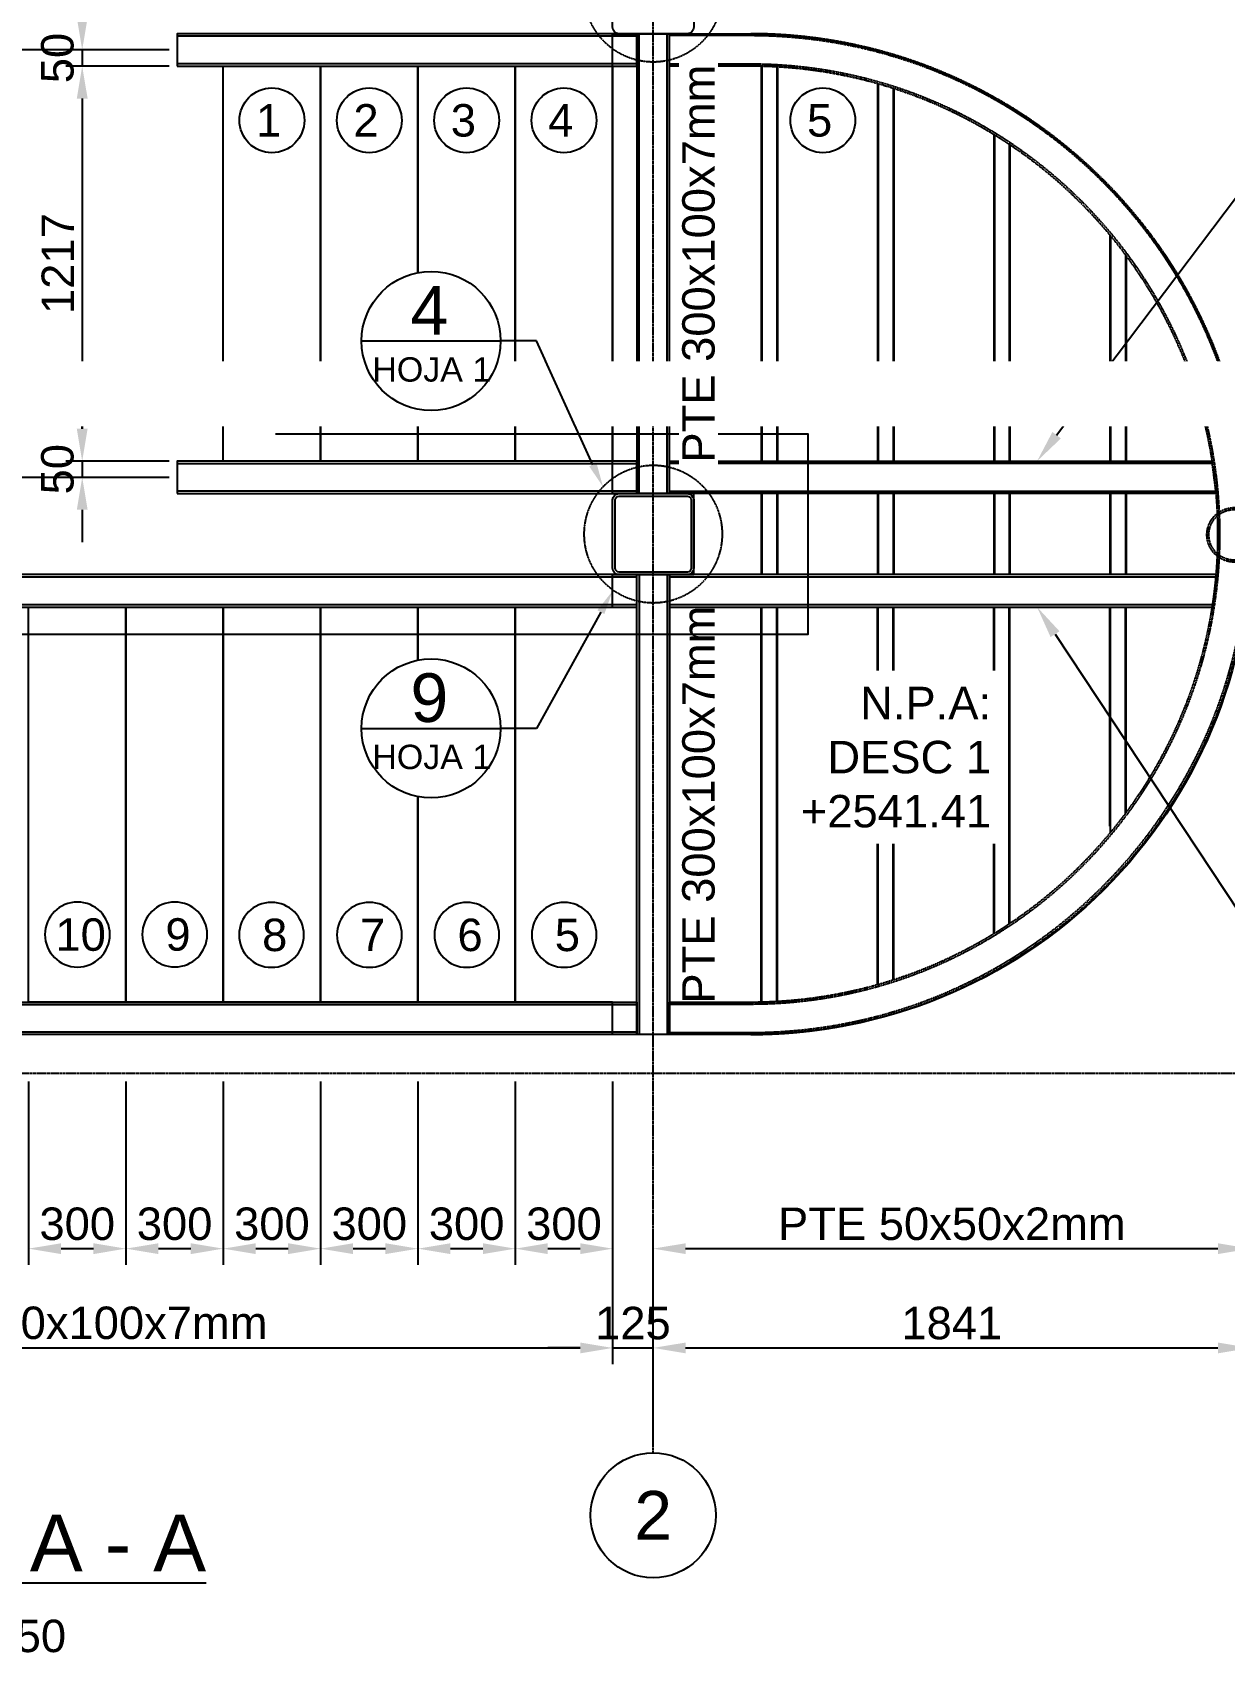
# Model space of a CAD drawing. Header units: millimetres. Extents: x -59786 to 1889966, y -10432 to 69447.
# Drawn here: x 4382 to 8056, y 16645 to 21639 of the extents above; entities that cross this region are included whole.
import ezdxf
from ezdxf import colors
from ezdxf.entities.mleader import LeaderData, LeaderLine
from ezdxf.enums import TextEntityAlignment as Align
from ezdxf.math import Vec2, Vec3

# ---------------------------------------------------------------- set-up
doc = ezdxf.new("R2010")
doc.units = ezdxf.units.MM
doc.header["$LTSCALE"] = 0.2
doc.set_wipeout_variables(frame=1)
doc.linetypes.add('CENTER', pattern=[50.8, 31.75, -6.35, 6.35, -6.35])
doc.linetypes.add('HIDDEN', pattern=[9.525, 6.35, -3.175])
for name, color, linetype in [('EE-5', 7, 'Continuous'), ('EE-TEXTO 1', 4, 'Continuous'), ('EE-TEXTO 2', 2, 'Continuous'), ('SIM-COTAS', 1, 'Continuous'), ('SIM-EJES', 8, 'CENTER'), ('SIM-OCULTOS', 8, 'HIDDEN'), ('SIM-PELDAÑOS', 5, 'Continuous'), ('SIM-PTE 250x250x8mm', 51, 'Continuous'), ('SIM-PTE 300x100x7', 213, 'Continuous')]:
    doc.layers.add(name, color=color, linetype=linetype)
doc.styles.add('ARIAL EE', font='arial.ttf')
doc.styles.get("Standard").update_dxf_attribs({"font": 'arial.ttf'})
doc.dimstyles.new('EE 1_STANDAR', dxfattribs={"dimtxt": 2, "dimasz": 2, "dimexe": 1, "dimexo": 0.5, "dimgap": 0.5, "dimtad": 1, "dimdec": 0, "dimdsep": 46, "dimtxsty": 'ARIAL EE', "dimcen": 1.5, "dimclrd": 256, "dimclre": 256, "dimclrt": 2, "dimadec": 0, "dimazin": 0, "dimtfac": 1, "dimtdec": 0, "dimtix": 1, "dimtmove": 0, "dimatfit": 2, "dimfxl": 1, "dimlwd": -1, "dimlwe": -1, "dimarcsym": 0})

# ---------------------------------------------------------------- blocks, each defined once
blk = doc.blocks.new('*D50')
at = {"layer": 'SIM-COTAS', "transparency": 16777216}
for p, q in [((4802.9, 21584.7), (4147.3, 21584.7)), ((4197.3, 21484.7), (4197.3, 20367.2)), ((4802.9, 20267.2), (4147.3, 20267.2))]:
    blk.add_line(p, q, dxfattribs=at)
for points in [[(4180.6, 21484.7), (4214, 21484.7), (4197.3, 21584.7)], [(4180.6, 20367.2), (4214, 20367.2), (4197.3, 20267.2)]]:
    blk.add_solid(points, dxfattribs=at)
at = {"layer": 'SIM-COTAS', "color": 2, "transparency": 16777216, "insert": (4121.2, 20926), "char_height": 100, "attachment_point": 5, "rotation": 90, "style": 'ARIAL EE'}
blk.add_mtext('1317', dxfattribs=at)
blk = doc.blocks.new('*D51')
at = {"layer": 'SIM-COTAS', "transparency": 16777216}
for p, q in [((4535.1, 21684.7), (4535.1, 21784.7)), ((4802.9, 21584.7), (4485.1, 21584.7)), ((4535.1, 21584.7), (4535.1, 21534.7)), ((4802.9, 21534.7), (4485.1, 21534.7)), ((4535.1, 21434.7), (4535.1, 21334.7))]:
    blk.add_line(p, q, dxfattribs=at)
for points in [[(4518.4, 21684.7), (4551.8, 21684.7), (4535.1, 21584.7)], [(4518.4, 21434.7), (4551.8, 21434.7), (4535.1, 21534.7)]]:
    blk.add_solid(points, dxfattribs=at)
at = {"layer": 'SIM-COTAS', "color": 2, "transparency": 16777216, "insert": (4459.1, 21559.7), "char_height": 100, "attachment_point": 5, "rotation": 90, "style": 'ARIAL EE'}
blk.add_mtext('50', dxfattribs=at)
blk = doc.blocks.new('*D52')
at = {"layer": 'SIM-COTAS', "transparency": 16777216}
for p, q in [((4802.9, 21534.7), (4485.1, 21534.7)), ((4535.1, 21434.7), (4535.1, 20417.2)), ((4802.9, 20317.2), (4485.1, 20317.2))]:
    blk.add_line(p, q, dxfattribs=at)
for points in [[(4518.4, 21434.7), (4551.8, 21434.7), (4535.1, 21534.7)], [(4518.4, 20417.2), (4551.8, 20417.2), (4535.1, 20317.2)]]:
    blk.add_solid(points, dxfattribs=at)
at = {"layer": 'SIM-COTAS', "color": 2, "transparency": 16777216, "insert": (4459.9, 20926), "char_height": 100, "attachment_point": 5, "rotation": 90, "style": 'ARIAL EE'}
blk.add_mtext('1217', dxfattribs=at)
blk = doc.blocks.new('*D53')
at = {"layer": 'SIM-COTAS', "transparency": 16777216}
for p, q in [((4535.1, 20417.2), (4535.1, 20517.2)), ((4802.9, 20317.2), (4485.1, 20317.2)), ((4535.1, 20317.2), (4535.1, 20267.2)), ((4802.9, 20267.2), (4485.1, 20267.2)), ((4535.1, 20167.2), (4535.1, 20067.2))]:
    blk.add_line(p, q, dxfattribs=at)
for points in [[(4518.4, 20417.2), (4551.8, 20417.2), (4535.1, 20317.2)], [(4518.4, 20167.2), (4551.8, 20167.2), (4535.1, 20267.2)]]:
    blk.add_solid(points, dxfattribs=at)
at = {"layer": 'SIM-COTAS', "color": 2, "transparency": 16777216, "insert": (4459.1, 20292.2), "char_height": 100, "attachment_point": 5, "rotation": 90, "style": 'ARIAL EE'}
blk.add_mtext('50', dxfattribs=at)
blk = doc.blocks.new('*D116')
at = {"layer": 'SIM-COTAS', "color": 2, "transparency": 16777216, "insert": (6434.9, 19258.5), "char_height": 100, "attachment_point": 5, "rotation": 90, "style": 'ARIAL EE', "bg_fill": 3, "box_fill_scale": 1.1, "bg_fill_color": 256, "bg_fill_true_color": 13158600, "bg_fill_transparency": 0}
blk.add_mtext('PTE 300x100x7mm', dxfattribs=at)
blk = doc.blocks.new('PELDAÑOS')
at = {"layer": 'EE-5'}
blk.add_circle((0, 0), 2, dxfattribs=at)
at = {"layer": 'EE-TEXTO 1', "style": 'ARIAL EE', "flags": 4}
blk.add_attdef('PELDAÑO', text='', height=2, dxfattribs=at).set_placement((-0.2, 0), align=Align.MIDDLE_CENTER)
blk = doc.blocks.new('TÍTULO')
at = {"layer": 'EE-TEXTO 1', "style": 'ARIAL EE'}
blk.add_attdef('%%UVISTAENPLANTA', text='', height=3.5, dxfattribs=at).set_placement((-0.542, 3.499), align=Align.CENTER)
at = {"layer": 'EE-TEXTO 2', "style": 'ARIAL EE'}
for tag, p in [('SUBTITULO', (-0.765, -1.271)), ('ESCALA1:100', (-0.318, -5.146))]:
    blk.add_attdef(tag, text='', height=2, dxfattribs=at).set_placement(p, align=Align.CENTER)
blk = doc.blocks.new('ITEM_1')
at = {"layer": 'EE-5'}
blk.add_circle((0, 0), 3.857, dxfattribs=at)
at = {"layer": 'EE-TEXTO 1', "style": 'ARIAL EE', "flags": 4}
blk.add_attdef('EJE', text='', height=3, dxfattribs=at).set_placement((0.001, -0.001), align=Align.MIDDLE_CENTER)
blk = doc.blocks.new('*D141')
at = {"layer": 'SIM-COTAS', "color": 2, "transparency": 16777216, "insert": (6434.9, 20926), "char_height": 100, "attachment_point": 5, "rotation": 90, "style": 'ARIAL EE', "bg_fill": 3, "box_fill_scale": 1.1, "bg_fill_color": 256, "bg_fill_true_color": 13158600, "bg_fill_transparency": 0}
blk.add_mtext('PTE 300x100x7mm', dxfattribs=at)
blk = doc.blocks.new('*D150')
at = {"layer": 'SIM-COTAS', "transparency": 16777216}
for p, q in [((4369.8, 18404.7), (4369.8, 17839.8)), ((4669.8, 18404.7), (4669.8, 17839.8)), ((4469.8, 17889.8), (4569.8, 17889.8))]:
    blk.add_line(p, q, dxfattribs=at)
for points in [[(4469.8, 17906.4), (4469.8, 17873.1), (4369.8, 17889.8)], [(4569.8, 17906.4), (4569.8, 17873.1), (4669.8, 17889.8)]]:
    blk.add_solid(points, dxfattribs=at)
at = {"layer": 'SIM-COTAS', "color": 2, "transparency": 16777216, "insert": (4519.8, 17965.9), "char_height": 100, "attachment_point": 5, "style": 'ARIAL EE'}
blk.add_mtext('300', dxfattribs=at)
blk = doc.blocks.new('*D151')
at = {"layer": 'SIM-COTAS', "transparency": 16777216}
for p, q in [((4669.8, 18404.7), (4669.8, 17839.8)), ((4969.8, 18404.7), (4969.8, 17839.8)), ((4769.8, 17889.8), (4869.8, 17889.8))]:
    blk.add_line(p, q, dxfattribs=at)
for points in [[(4769.8, 17906.4), (4769.8, 17873.1), (4669.8, 17889.8)], [(4869.8, 17906.4), (4869.8, 17873.1), (4969.8, 17889.8)]]:
    blk.add_solid(points, dxfattribs=at)
at = {"layer": 'SIM-COTAS', "color": 2, "transparency": 16777216, "insert": (4819.8, 17965.9), "char_height": 100, "attachment_point": 5, "style": 'ARIAL EE'}
blk.add_mtext('300', dxfattribs=at)
blk = doc.blocks.new('*D152')
at = {"layer": 'SIM-COTAS', "transparency": 16777216}
for p, q in [((4969.8, 18404.7), (4969.8, 17839.8)), ((5269.8, 18404.7), (5269.8, 17839.8)), ((5069.8, 17889.8), (5169.8, 17889.8))]:
    blk.add_line(p, q, dxfattribs=at)
for points in [[(5069.8, 17906.4), (5069.8, 17873.1), (4969.8, 17889.8)], [(5169.8, 17906.4), (5169.8, 17873.1), (5269.8, 17889.8)]]:
    blk.add_solid(points, dxfattribs=at)
at = {"layer": 'SIM-COTAS', "color": 2, "transparency": 16777216, "insert": (5119.8, 17965.9), "char_height": 100, "attachment_point": 5, "style": 'ARIAL EE'}
blk.add_mtext('300', dxfattribs=at)
blk = doc.blocks.new('*D153')
at = {"layer": 'SIM-COTAS', "transparency": 16777216}
for p, q in [((5269.8, 18404.7), (5269.8, 17839.8)), ((5569.8, 18404.7), (5569.8, 17839.8)), ((5369.8, 17889.8), (5469.8, 17889.8))]:
    blk.add_line(p, q, dxfattribs=at)
for points in [[(5369.8, 17906.4), (5369.8, 17873.1), (5269.8, 17889.8)], [(5469.8, 17906.4), (5469.8, 17873.1), (5569.8, 17889.8)]]:
    blk.add_solid(points, dxfattribs=at)
at = {"layer": 'SIM-COTAS', "color": 2, "transparency": 16777216, "insert": (5419.8, 17965.9), "char_height": 100, "attachment_point": 5, "style": 'ARIAL EE'}
blk.add_mtext('300', dxfattribs=at)
blk = doc.blocks.new('*D154')
at = {"layer": 'SIM-COTAS', "transparency": 16777216}
for p, q in [((5569.8, 18404.7), (5569.8, 17839.8)), ((5869.8, 18404.7), (5869.8, 17839.8)), ((5669.8, 17889.8), (5769.8, 17889.8))]:
    blk.add_line(p, q, dxfattribs=at)
for points in [[(5669.8, 17906.4), (5669.8, 17873.1), (5569.8, 17889.8)], [(5769.8, 17906.4), (5769.8, 17873.1), (5869.8, 17889.8)]]:
    blk.add_solid(points, dxfattribs=at)
at = {"layer": 'SIM-COTAS', "color": 2, "transparency": 16777216, "insert": (5719.8, 17965.9), "char_height": 100, "attachment_point": 5, "style": 'ARIAL EE'}
blk.add_mtext('300', dxfattribs=at)
blk = doc.blocks.new('*D155')
at = {"layer": 'SIM-COTAS', "transparency": 16777216}
for p, q in [((5869.8, 18404.7), (5869.8, 17839.8)), ((6169.8, 18404.7), (6169.8, 17839.8)), ((5969.8, 17889.8), (6069.8, 17889.8))]:
    blk.add_line(p, q, dxfattribs=at)
for points in [[(5969.8, 17906.4), (5969.8, 17873.1), (5869.8, 17889.8)], [(6069.8, 17906.4), (6069.8, 17873.1), (6169.8, 17889.8)]]:
    blk.add_solid(points, dxfattribs=at)
at = {"layer": 'SIM-COTAS', "color": 2, "transparency": 16777216, "insert": (6019.8, 17965.9), "char_height": 100, "attachment_point": 5, "style": 'ARIAL EE'}
blk.add_mtext('300', dxfattribs=at)
blk = doc.blocks.new('*D157')
at = {"layer": 'SIM-COTAS', "transparency": 16777216}
for p, q in [((1969.8, 18404.7), (1969.8, 17533.8)), ((6169.8, 18404.7), (6169.8, 17533.8)), ((2069.8, 17583.8), (6069.8, 17583.8))]:
    blk.add_line(p, q, dxfattribs=at)
for points in [[(2069.8, 17600.4), (2069.8, 17567.1), (1969.8, 17583.8)], [(6069.8, 17600.4), (6069.8, 17567.1), (6169.8, 17583.8)]]:
    blk.add_solid(points, dxfattribs=at)
at = {"layer": 'SIM-COTAS', "color": 2, "transparency": 16777216, "insert": (4069.8, 17660.5), "char_height": 100, "attachment_point": 5, "style": 'ARIAL EE'}
blk.add_mtext('GUALDERA  PTE 300x100x7mm', dxfattribs=at)
blk = doc.blocks.new('*D158')
at = {"layer": 'SIM-COTAS', "transparency": 16777216}
for p, q in [((6169.8, 18404.7), (6169.8, 17533.8)), ((6294.8, 17285.7), (6294.8, 17633.8)), ((6069.8, 17583.8), (5969.8, 17583.8)), ((6169.8, 17583.8), (6294.8, 17583.8)), ((6394.8, 17583.8), (6494.8, 17583.8))]:
    blk.add_line(p, q, dxfattribs=at)
for points in [[(6069.8, 17600.4), (6069.8, 17567.1), (6169.8, 17583.8)], [(6394.8, 17600.4), (6394.8, 17567.1), (6294.8, 17583.8)]]:
    blk.add_solid(points, dxfattribs=at)
at = {"layer": 'SIM-COTAS', "color": 2, "transparency": 16777216, "insert": (6232.3, 17659.8), "char_height": 100, "attachment_point": 5, "style": 'ARIAL EE'}
blk.add_mtext('125', dxfattribs=at)
blk = doc.blocks.new('*D159')
at = {"layer": 'SIM-COTAS', "transparency": 16777216}
for p, q in [((8135.4, 18404.7), (8135.4, 17533.8)), ((6294.8, 17285.7), (6294.8, 17633.8)), ((6394.8, 17583.8), (8035.4, 17583.8))]:
    blk.add_line(p, q, dxfattribs=at)
for points in [[(6394.8, 17600.4), (6394.8, 17567.1), (6294.8, 17583.8)], [(8035.4, 17600.4), (8035.4, 17567.1), (8135.4, 17583.8)]]:
    blk.add_solid(points, dxfattribs=at)
at = {"layer": 'SIM-COTAS', "color": 2, "transparency": 16777216, "insert": (7215.1, 17659.8), "char_height": 100, "attachment_point": 5, "style": 'ARIAL EE'}
blk.add_mtext('1841', dxfattribs=at)
blk = doc.blocks.new('*D161')
at = {"layer": 'SIM-COTAS', "transparency": 16777216}
for p, q in [((8135.4, 18404.7), (8135.4, 17839.8)), ((6294.8, 17285.7), (6294.8, 17939.8)), ((6394.8, 17889.8), (8035.4, 17889.8))]:
    blk.add_line(p, q, dxfattribs=at)
for points in [[(6394.8, 17906.4), (6394.8, 17873.1), (6294.8, 17889.8)], [(8035.4, 17906.4), (8035.4, 17873.1), (8135.4, 17889.8)]]:
    blk.add_solid(points, dxfattribs=at)
at = {"layer": 'SIM-COTAS', "color": 2, "transparency": 16777216, "insert": (7215.1, 17965.8), "char_height": 100, "attachment_point": 5, "style": 'ARIAL EE'}
blk.add_mtext('PTE 50x50x2mm', dxfattribs=at)
blk = doc.blocks.new('ITEM DETALLE')
at = {"color": 7, "transparency": 16777216}
blk.add_wipeout([(0, 4.286), (-0.836, 4.203), (-1.64, 3.959), (-2.381, 3.563), (-3.03, 3.03), (-3.563, 2.381), (-3.959, 1.64), (-4.203, 0.836), (-4.286, 0), (-4.203, -0.836), (-3.959, -1.64), (-3.563, -2.381), (-3.03, -3.03), (-2.381, -3.563), (-1.64, -3.959), (-0.836, -4.203), (0, -4.286), (0.836, -4.203), (1.64, -3.959), (2.381, -3.563), (3.03, -3.03), (3.563, -2.381), (3.959, -1.64), (4.203, -0.836), (4.286, 0), (4.203, 0.836), (3.959, 1.64), (3.563, 2.381), (3.03, 3.03), (2.381, 3.563), (1.64, 3.959), (0.836, 4.203)], dxfattribs=at)
at = {"layer": 'EE-5', "color": 7, "transparency": 16777216}
blk.add_line((-4.286, 0), (4.286, 0), dxfattribs=at)
blk.add_circle((0, 0), 4.286, dxfattribs=at)
at = {"layer": 'EE-TEXTO 1', "color": 4, "transparency": 16777216, "style": 'ARIAL EE'}
blk.add_attdef('X', text='', height=3, dxfattribs=at).set_placement((-0.108, 1.896), align=Align.MIDDLE_CENTER)
at = {"layer": 'EE-TEXTO 2', "color": 2, "transparency": 16777216, "style": 'ARIAL EE'}
blk.add_attdef('###', text='', height=1.5, dxfattribs=at).set_placement((0.04, -1.756), align=Align.MIDDLE_CENTER)

msp = doc.modelspace()

# ---------------------------------------------------------------- linework, layer by layer
at = {"layer": 'SIM-EJES'}
msp.add_line((9248.937, 18429.656), (-1185.761, 18429.656), dxfattribs=at)
at = {"layer": 'SIM-OCULTOS'}
for p, q in [((4827.901, 21627.656), (6244.821, 21627.656)), ((6251.821, 20217.246, 3.862), (6251.821, 21634.656)), ((6337.821, 20217.242, 8.264), (6337.821, 21634.653, 4.402)), ((6244.821, 21541.656), (4827.901, 21541.656)), ((6627.938, 21534.235), (6627.938, 20317.246, 3.862)), ((6629.938, 21534.185), (6629.938, 20317.246, 3.862)), ((6675.938, 21532.271), (6675.938, 20317.246, 3.862)), ((6677.938, 21532.155), (6677.938, 20317.246, 3.862)), ((6986.055, 21480.07), (6986.055, 20317.246, 3.862)), ((6988.055, 21479.502), (6988.055, 20317.246, 3.862)), ((7034.055, 21465.57), (7034.055, 20317.246, 3.862)), ((7036.055, 21464.926), (7036.055, 20317.246, 3.862)), ((7344.172, 21323.621), (7344.172, 20317.246, 3.862)), ((7346.172, 21322.399), (7346.172, 20317.246, 3.862)), ((7392.172, 21293.024), (7392.172, 20317.246, 3.862)), ((7394.172, 21291.69), (7394.172, 20317.246, 3.862)), ((4827.901, 20310.246, 3.862), (6244.821, 20310.246, 3.862)), ((6244.821, 20224.246, 3.862), (4827.901, 20224.246, 3.862)), ((6344.821, 20224.246, 3.862), (8028.999, 20224.246, 3.862)), ((6627.938, 20217.246), (6627.938, 19967.246)), ((6629.938, 20217.246), (6629.938, 19967.246)), ((6675.938, 20217.246), (6675.938, 19967.246)), ((6677.938, 20217.246), (6677.938, 19967.246)), ((6986.055, 20217.246), (6986.055, 19967.246)), ((6988.055, 20217.246), (6988.055, 19967.246)), ((7034.055, 20217.246), (7034.055, 19967.246)), ((7036.055, 20217.246), (7036.055, 19967.246)), ((7344.172, 20217.246), (7344.172, 19967.246)), ((7346.172, 20217.246), (7346.172, 19967.246)), ((7392.172, 20217.246), (7392.172, 19967.246)), ((7394.172, 20217.246), (7394.172, 19967.246)), ((7702.289, 20217.246), (7702.289, 19967.246)), ((7704.289, 20217.246), (7704.289, 19967.246)), ((7750.289, 20217.246), (7750.289, 19967.246)), ((7752.289, 20217.246), (7752.289, 19967.246)), ((6627.938, 18650.257), (6627.938, 19867.246, 3.862)), ((6629.938, 18650.306), (6629.938, 19867.246, 3.862)), ((6675.938, 18652.22), (6675.938, 19867.246, 3.862)), ((6677.938, 18652.337), (6677.938, 19867.246, 3.862)), ((6986.055, 18704.421), (6986.055, 19867.246, 3.862)), ((6988.055, 18704.989), (6988.055, 19867.246, 3.862)), ((7034.055, 18718.922), (7034.055, 19867.246, 3.862)), ((7036.055, 18719.566), (7036.055, 19867.246, 3.862)), ((7344.172, 18860.871), (7344.172, 19867.246, 3.862)), ((7346.172, 18862.093), (7346.172, 19867.246, 3.862)), ((7392.172, 18891.468), (7392.172, 19867.246, 3.862)), ((7394.172, 18892.801), (7394.172, 19867.246, 3.862))]:
    msp.add_line(p, q, dxfattribs=at)
msp.add_lwpolyline([(6344.821, 20217.246), (6344.821, 21634.656), (6244.821, 21634.656), (6244.821, 20217.246)], close=True, dxfattribs=at)
at = {"layer": 'SIM-PELDAÑOS'}
for points in [[(4969.821, 21534.656), (5269.821, 21534.656), (5269.821, 20317.246), (4969.821, 20317.246)], [(5269.821, 21534.656), (5569.821, 21534.656), (5569.821, 20317.246), (5269.821, 20317.246)], [(5569.821, 21534.656), (5869.821, 21534.656), (5869.821, 20317.246), (5569.821, 20317.246)], [(5869.821, 21534.656), (6169.821, 21534.656), (6169.821, 20317.246), (5869.821, 20317.246)], [(4369.821, 19867.246), (4669.821, 19867.246), (4669.821, 18649.835), (4369.821, 18649.835)], [(4669.821, 19867.246), (4969.821, 19867.246), (4969.821, 18649.835), (4669.821, 18649.835)], [(4969.821, 19867.246), (5269.821, 19867.246), (5269.821, 18649.835), (4969.821, 18649.835)], [(5269.821, 19867.246), (5569.821, 19867.246), (5569.821, 18649.835), (5269.821, 18649.835)], [(5569.821, 19867.246), (5869.821, 19867.246), (5869.821, 18649.835), (5569.821, 18649.835)]]:
    msp.add_lwpolyline(points, close=True, dxfattribs=at)
at = {"layer": 'SIM-PTE 250x250x8mm'}
msp.add_lwpolyline([(6400.071, 21634.656), (6189.571, 21634.656, -0.41421356), (6169.821, 21654.406), (6169.821, 21864.906, -0.41421356), (6189.571, 21884.656), (6400.071, 21884.656, -0.41421356), (6419.821, 21864.906), (6419.821, 21654.406, -0.41421356)], format="xyb", close=True, dxfattribs=at)
at = {"layer": 'SIM-PTE 300x100x7'}
for points in [[(4827.901, 21534.656), (6244.821, 21534.656), (6244.821, 21634.656), (4827.901, 21634.656)], [(4827.901, 20217.246), (6244.821, 20217.246), (6244.821, 20317.246), (4827.901, 20317.246)]]:
    msp.add_lwpolyline(points, close=True, dxfattribs=at)

# ---------------------------------------------------------------- block references
ref = msp.add_blockref('PELDAÑOS', (5119.821, 21367.584), dxfattribs=dict(xscale=50, yscale=50, zscale=50))
ref.add_attrib('PELDAÑO', '1', dxfattribs={"layer": 'EE-TEXTO 1', "height": 100, "style": 'ARIAL EE'}).set_placement((5109.843, 21367.584), align=Align.MIDDLE_CENTER)
ref = msp.add_blockref('PELDAÑOS', (5419.821, 21367.584), dxfattribs=dict(xscale=50, yscale=50, zscale=50))
ref.add_attrib('PELDAÑO', '2', dxfattribs={"layer": 'EE-TEXTO 1', "height": 100, "style": 'ARIAL EE'}).set_placement((5409.843, 21367.584), align=Align.MIDDLE_CENTER)
ref = msp.add_blockref('PELDAÑOS', (5719.821, 21367.584), dxfattribs=dict(xscale=50, yscale=50, zscale=50))
ref.add_attrib('PELDAÑO', '3', dxfattribs={"layer": 'EE-TEXTO 1', "height": 100, "style": 'ARIAL EE'}).set_placement((5709.843, 21367.584), align=Align.MIDDLE_CENTER)
ref = msp.add_blockref('PELDAÑOS', (6019.821, 21367.584), dxfattribs=dict(xscale=50, yscale=50, zscale=50))
ref.add_attrib('PELDAÑO', '4', dxfattribs={"layer": 'EE-TEXTO 1', "height": 100, "style": 'ARIAL EE'}).set_placement((6009.843, 21367.584), align=Align.MIDDLE_CENTER)
ref = msp.add_blockref('PELDAÑOS', (6817.657, 21367.584), dxfattribs=dict(xscale=50, yscale=50, zscale=50))
ref.add_attrib('PELDAÑO', '5', dxfattribs={"layer": 'EE-TEXTO 1', "height": 100, "style": 'ARIAL EE'}).set_placement((6807.679, 21367.584), align=Align.MIDDLE_CENTER)
ref = msp.add_blockref('PELDAÑOS', (4520.322, 18857.92, 0.919), dxfattribs=dict(xscale=-50, yscale=50, zscale=50))
ref.add_attrib('PELDAÑO', '10', dxfattribs={"layer": 'EE-TEXTO 1', "height": 100, "style": 'ARIAL EE'}).set_placement((4530.3, 18857.92, 0.919), align=Align.MIDDLE_CENTER)
ref = msp.add_blockref('PELDAÑOS', (4820.321, 18858.257, 1.084), dxfattribs=dict(xscale=-50, yscale=50, zscale=50))
ref.add_attrib('PELDAÑO', '9', dxfattribs={"layer": 'EE-TEXTO 1', "height": 100, "style": 'ARIAL EE'}).set_placement((4830.3, 18858.257, 1.084), align=Align.MIDDLE_CENTER)
ref = msp.add_blockref('PELDAÑOS', (5118.359, 18856.907), dxfattribs=dict(xscale=-50, yscale=50, zscale=50))
ref.add_attrib('PELDAÑO', '8', dxfattribs={"layer": 'EE-TEXTO 1', "height": 100, "style": 'ARIAL EE'}).set_placement((5128.337, 18856.907), align=Align.MIDDLE_CENTER)
ref = msp.add_blockref('PELDAÑOS', (5420.323, 18856.907), dxfattribs=dict(xscale=-50, yscale=50, zscale=50))
ref.add_attrib('PELDAÑO', '7', dxfattribs={"layer": 'EE-TEXTO 1', "height": 100, "style": 'ARIAL EE'}).set_placement((5430.301, 18856.907), align=Align.MIDDLE_CENTER)
ref = msp.add_blockref('PELDAÑOS', (5720.323, 18856.907), dxfattribs=dict(xscale=-50, yscale=50, zscale=50))
ref.add_attrib('PELDAÑO', '6', dxfattribs={"layer": 'EE-TEXTO 1', "height": 100, "style": 'ARIAL EE'}).set_placement((5730.302, 18856.907), align=Align.MIDDLE_CENTER)
ref = msp.add_blockref('PELDAÑOS', (6020.324, 18856.907), dxfattribs=dict(xscale=-50, yscale=50, zscale=50))
ref.add_attrib('PELDAÑO', '5', dxfattribs={"layer": 'EE-TEXTO 1', "height": 100, "style": 'ARIAL EE'}).set_placement((6030.302, 18856.907), align=Align.MIDDLE_CENTER)
at = {"layer": 'EE-TEXTO 1'}
ref = msp.add_blockref('TÍTULO', (4809.016, 16720.27), dxfattribs=dict(at, xscale=50, yscale=50, zscale=50))
ref.add_attrib('ESCALA1:100', 'ESCALA 1:50', dxfattribs={"layer": 'EE-TEXTO 2', "height": 100, "style": 'ARIAL EE'}).set_placement((4054.533, 16646.12), align=Align.CENTER)
ref.add_attrib('%%UVISTAENPLANTA', '%%USECCION A - A', dxfattribs={"height": 175, "style": 'ARIAL EE'}).set_placement((4054.533, 16895.225), align=Align.CENTER)
at = {"layer": 'SIM-COTAS'}
ref = msp.add_blockref('ITEM_1', (6294.821, 17067.837), dxfattribs=dict(at, xscale=50.00000000000001, yscale=50.00000000000001, zscale=50.00000000000001, rotation=179.9999999999999))
ref.add_attrib('EJE', '2', dxfattribs={"layer": 'EE-TEXTO 1', "height": 150, "style": 'ARIAL EE', "flags": 4}).set_placement((6294.754, 17067.881), align=Align.MIDDLE_CENTER)

# ---------------------------------------------------------------- dimensions: what is measured, and where the dimension line sits
for base, p1, p2, picture, middle in [((4535.114, 21534.656), (4827.901, 21584.656), (4827.901, 21534.656), '*D51', (4459.057, 21559.656)), ((4197.311, 20267.246), (4827.901, 21584.656), (4827.901, 20267.246, 3.862), '*D50', (4121.22, 20925.951)), ((4535.114, 20317.246), (4827.901, 21534.656), (4827.901, 20317.246, 3.862), '*D52', (4459.909, 20925.951)), ((4535.114, 20267.246, 3.862), (4827.901, 20317.246, 3.862), (4827.901, 20267.246, 3.862), '*D53', (4459.057, 20292.246, 3.862))]:
    dim = msp.add_linear_dim(base=base, p1=p1, p2=p2, angle=90, dimstyle='EE 1_STANDAR', dxfattribs=at)
    dim.commit()
    dim.dimension.update_dxf_attribs({"geometry": picture, "text_midpoint": middle})
dim = msp.add_linear_dim(base=(6511.02, 18549.835), p1=(6244.821, 19967.246), p2=(6244.821, 18549.835, -4.402), angle=90, text='PTE 300x100x7mm', dimstyle='EE 1_STANDAR', override={"dimse1": 1, "dimse2": 1, "dimsd1": 1, "dimsd2": 1, "dimtfill": 1}, dxfattribs=at)
dim.commit()
dim.dimension.update_dxf_attribs({"geometry": '*D116', "text_midpoint": (6434.929, 19258.541)})
for base, p1, p2, text, picture, middle in [((6169.821, 17583.775), (1969.821, 18429.656), (6169.821, 18429.656), 'GUALDERA  PTE 300x100x7mm', '*D157', (4069.821, 17660.514)), ((8135.406, 17889.772), (6294.821, 17260.694), (8135.406, 18429.656), 'PTE 50x50x2mm', '*D161', (7215.114, 17965.829))]:
    dim = msp.add_linear_dim(base=base, p1=p1, p2=p2, text=text, dimstyle='EE 1_STANDAR', dxfattribs=at)
    dim.commit()
    dim.dimension.update_dxf_attribs({"geometry": picture, "text_midpoint": middle})
for base, p1, p2, picture, middle in [((4669.821, 17889.772), (4369.821, 18429.656), (4669.821, 18429.656), '*D150', (4519.821, 17965.863)), ((4969.821, 17889.772), (4669.821, 18429.656), (4969.821, 18429.656), '*D151', (4819.821, 17965.863)), ((5269.821, 17889.772), (4969.821, 18429.656), (5269.821, 18429.656), '*D152', (5119.821, 17965.863)), ((5569.821, 17889.772), (5269.821, 18429.656), (5569.821, 18429.656), '*D153', (5419.821, 17965.863)), ((5869.821, 17889.772), (5569.821, 18429.656), (5869.821, 18429.656), '*D154', (5719.821, 17965.863)), ((6169.821, 17889.772), (5869.821, 18429.656), (6169.821, 18429.656), '*D155', (6019.821, 17965.863)), ((6294.821, 17583.775), (6169.821, 18429.656), (6294.821, 17260.694), '*D158', (6232.321, 17659.832)), ((8135.406, 17583.775), (6294.821, 17260.694), (8135.406, 18429.656), '*D159', (7215.114, 17659.832))]:
    dim = msp.add_linear_dim(base=base, p1=p1, p2=p2, dimstyle='EE 1_STANDAR', dxfattribs=at)
    dim.commit()
    dim.dimension.update_dxf_attribs({"geometry": picture, "text_midpoint": middle})

# ---------------------------------------------------------------- leaders
at = {"layer": 'SIM-COTAS', "linetype": 'Continuous'}
ml = msp.add_multileader_mtext('Standard', dxfattribs=at)
ml.set_content('{\\C2;PTE 300x100x7}', color=256)
ml.set_leader_properties()
ml.build(insert=Vec2(0, 0))
ml.multileader.update_dxf_attribs({"dogleg_length": 0.0025, "arrow_head_size": 100, "scale": 50})
ctx = ml.context
ctx.base_point, ctx.scale, ctx.char_height, ctx.arrow_head_size, ctx.landing_gap_size, ctx.plane_origin = Vec3(8376.408, 21261.81), 50, 100, 100, 50, Vec3(4001.224, 3965.691)
notes = []
notes.append((ctx, [(0, (1, 1, 0), (8190.23, 21261.81), (1, 0), 186.178, [(0, [(7477.998, 20317.246)], 0, [])])]))
ctx.mtext.insert, ctx.mtext.rotation, ctx.mtext.width, ctx.mtext.defined_height, ctx.mtext.flow_direction = Vec3(8426.408, 21312.697), 6.28318531, 994.35046, 411.095, 5
ctx.mtext.has_bg_fill, ctx.mtext.bg_color, ctx.mtext.bg_scale_factor, ctx.mtext.bg_transparency, ctx.mtext.use_window_bg_color = 1, -1073741824, 1.5, 0, 1
at = {"layer": 'SIM-COTAS'}
ml = msp.add_multileader_block('Standard', dxfattribs=at)
ml.set_content('ITEM DETALLE', color=256, scale=50)
ml.set_attribute('X', '9', width=0)
ml.set_attribute('###', 'HOJA 1', width=0)
ml.set_leader_properties(color=256)
ml.build(insert=Vec2(0, 0))
ml.multileader.update_dxf_attribs({"arrow_head_size": 75, "scale": 50})
ctx = ml.context
ctx.base_point, ctx.scale, ctx.char_height, ctx.arrow_head_size, ctx.landing_gap_size, ctx.plane_origin = Vec3(5396.121, 19493.355), 50, 200, 75, 100, Vec3(6209.945, 17886.998)
notes.append((ctx, [(1, (1, 1, 0), (5935.044, 19493.355), (-1, 0), 110.352, [(0, [(6169.821, 19917.246)], 0, [])])]))
ctx.block.insert = Vec3(5610.407, 19493.355)
at = {"layer": 'SIM-COTAS', "linetype": 'Continuous'}
ml = msp.add_multileader_mtext('Standard', dxfattribs=at)
ml.set_content('{\\C2;PTE 300x100x7}', color=256)
ml.set_leader_properties()
ml.build(insert=Vec2(0, 0))
ml.multileader.update_dxf_attribs({"dogleg_length": 0.0025, "arrow_head_size": 100, "scale": 50})
ctx = ml.context
ctx.base_point, ctx.scale, ctx.char_height, ctx.arrow_head_size, ctx.landing_gap_size, ctx.plane_origin = Vec3(8288.146, 18924.61), 50, 100, 100, 50, Vec3(4001.224, 36223.621)
notes.append((ctx, [(0, (1, 1, 0), (8101.968, 18924.61), (1, 0), 186.178, [(0, [(7477.998, 19867.246)], 0, [])])]))
ctx.mtext.insert, ctx.mtext.width, ctx.mtext.defined_height, ctx.mtext.flow_direction = Vec3(8338.146, 18975.497), 994.35046, 411.095, 5
ctx.mtext.has_bg_fill, ctx.mtext.bg_color, ctx.mtext.bg_scale_factor, ctx.mtext.bg_transparency, ctx.mtext.use_window_bg_color = 1, -1073741824, 1.5, 0, 1
for ctx, leaders in notes:
    for number, flags, end, landing, length, lines in leaders:
        leader = LeaderData()
        leader.index, (leader.has_last_leader_line, leader.has_dogleg_vector, leader.attachment_direction) = number, flags
        leader.last_leader_point, leader.dogleg_vector, leader.dogleg_length = Vec3(end), Vec3(landing), length
        for number, points, colour, breaks in lines:
            line = LeaderLine()
            line.index, line.vertices, line.color, line.breaks = number, Vec3.list(points), colors.encode_raw_color(colour), breaks
            leader.lines.append(line)
        ctx.leaders.append(leader)

# ---------------------------------------------------------------- next in the draw order: linework, layer by layer
at = {"layer": 'SIM-COTAS'}
msp.add_lwpolyline([(5130.894, 20401.698), (6770.929, 20401.698), (6770.929, 19782.794), (1088.456, 19782.794), (1088.456, 20401.698), (1678.489, 20401.698), (1521.65, 20438.057), (1521.65, 20366.223)], dxfattribs=at)
at = {"layer": 'SIM-EJES'}
msp.add_line((6294.821, 17260.694), (6294.821, 26567.979), dxfattribs=at)
at = {"layer": 'SIM-OCULTOS'}
for p, q in [((7702.289, 21014.21), (7702.289, 20317.246, 3.862)), ((7704.289, 21011.798), (7704.289, 20317.246, 3.862)), ((7750.289, 20953.188), (7750.289, 20317.246, 3.862)), ((7752.289, 20950.493), (7752.289, 20317.246, 3.862)), ((8016.002, 20310.246, 3.862), (6344.821, 20310.246, 3.862)), ((1894.821, 19960.246, 3.862), (6244.821, 19960.246, 3.862)), ((6251.821, 19967.246, 3.862), (6251.821, 18549.835)), ((6337.821, 19967.249, 8.264), (6337.821, 18549.839, 4.402)), ((6344.821, 19960.246, 3.862), (8030.879, 19960.246, 3.862)), ((6244.821, 19874.246, 3.862), (1894.821, 19874.246, 3.862)), ((8019.414, 19874.246, 3.862), (6344.821, 19874.246, 3.862)), ((7702.289, 19191.886), (7702.289, 19867.246, 3.862)), ((7704.289, 19172.694), (7704.289, 19867.246, 3.862)), ((7750.289, 19231.304), (7750.289, 19867.246, 3.862)), ((7752.289, 19233.999), (7752.289, 19867.246, 3.862)), ((1894.821, 18642.835, -4.402), (6244.821, 18642.835, -4.402)), ((6244.821, 18556.835, -4.402), (1894.821, 18556.835, -4.402))]:
    msp.add_line(p, q, dxfattribs=at)
at = {"layer": 'SIM-OCULTOS', "elevation": -3.862}
msp.add_lwpolyline([(6344.821, 18549.835), (6344.821, 18649.835), (6595.406, 18649.835, 0.99832887), (6595.406, 21534.656), (6344.821, 21534.656), (6344.821, 21634.656), (6595.406, 21634.656, -0.99843721), (6595.406, 18549.835)], format="xyb", close=True, dxfattribs=at)
for points in [[(6344.821, 18555.835), (6595.406, 18555.835, 0.99843111), (6595.406, 21628.656), (6344.821, 21628.656)], [(6344.821, 18643.835), (6595.406, 18643.835, 0.99833579), (6595.406, 21540.656), (6344.821, 21540.656)]]:
    msp.add_lwpolyline(points, format="xyb", dxfattribs=at)
at = {"layer": 'SIM-OCULTOS'}
for points in [[(8028.999, 20217.246), (6344.821, 20217.246), (6344.821, 20317.246), (8016.002, 20317.246)], [(6344.821, 19967.246), (6344.821, 18549.835), (6244.821, 18549.835), (6244.821, 19967.246)], [(8030.879, 19967.246), (6344.821, 19967.246), (6344.821, 19867.246), (8019.414, 19867.246)]]:
    msp.add_lwpolyline(points, close=True, dxfattribs=at)
at = {"layer": 'SIM-PELDAÑOS', "elevation": -3.862}
msp.add_lwpolyline([(6169.821, 21634.656), (6595.406, 21634.656, -0.41230676), (8135.406, 20081.443, -0.41520921), (6595.406, 18549.835), (6169.821, 18549.835), (6169.821, 18649.835), (5869.821, 18649.835), (5869.821, 19867.246), (6169.821, 19867.246), (6169.821, 19967.246), (6419.821, 19967.246), (6419.821, 20217.246), (6169.821, 20217.246)], format="xyb", close=True, dxfattribs=at)
at = {"layer": 'SIM-PTE 250x250x8mm'}
for points in [[(6400.071, 19967.246), (6189.571, 19967.246, -0.41421356), (6169.821, 19986.996), (6169.821, 20197.496, -0.41421356), (6189.571, 20217.246), (6400.071, 20217.246, -0.41421356), (6419.821, 20197.496), (6419.821, 19986.996, -0.41421356)], [(6400.071, 19975.246), (6189.571, 19975.246, -0.41421356), (6177.821, 19986.996), (6177.821, 20197.496, -0.41421356), (6189.571, 20209.246), (6400.071, 20209.246, -0.41421356), (6411.821, 20197.496), (6411.821, 19986.996, -0.41421356)]]:
    msp.add_lwpolyline(points, format="xyb", close=True, dxfattribs=at)
at = {"layer": 'SIM-PTE 300x100x7'}
msp.add_lwpolyline([(1894.821, 19867.246), (6244.821, 19867.246), (6244.821, 19967.246), (1894.821, 19967.246)], close=True, dxfattribs=at)
at = {"layer": 'SIM-PTE 300x100x7', "elevation": -4.402}
msp.add_lwpolyline([(1894.821, 18649.835), (6244.821, 18649.835), (6244.821, 18549.835), (1894.821, 18549.835)], close=True, dxfattribs=at)

# ---------------------------------------------------------------- next in the draw order: texts
at = {"layer": 'SIM-COTAS', "color": 2, "insert": (7336.176, 19186.876, -1.931), "char_height": 100, "width": 583.87876, "attachment_point": 9, "style": 'ARIAL EE', "bg_fill": 3, "box_fill_scale": 1.5, "bg_fill_color": 256, "bg_fill_transparency": 0}
msp.add_mtext('N.P.A: DESC 1\\P+2541.41', dxfattribs=at)

# ---------------------------------------------------------------- next in the draw order: dimensions: what is measured, and where the dimension line sits
at = {"layer": 'SIM-COTAS'}
dim = msp.add_linear_dim(base=(6511.02, 20217.246), p1=(6244.821, 21634.656), p2=(6244.821, 20217.246, -4.402), angle=90, text='PTE 300x100x7mm', dimstyle='EE 1_STANDAR', override={"dimse1": 1, "dimse2": 1, "dimsd1": 1, "dimsd2": 1, "dimtfill": 1}, dxfattribs=at)
dim.commit()
dim.dimension.update_dxf_attribs({"geometry": '*D141', "text_midpoint": (6434.929, 20925.951)})

# ---------------------------------------------------------------- next in the draw order: linework, layer by layer
at = {"layer": 'SIM-OCULTOS'}
msp.add_circle((6294.821, 21759.656), 212.416, dxfattribs=at)

# ---------------------------------------------------------------- next in the draw order: leaders
at = {"layer": 'SIM-COTAS', "linetype": 'Continuous'}
ml = msp.add_multileader_mtext('Standard', dxfattribs=at)
ml.set_content('{\\C2;COLUMNA\\P\\A1;PTE 250x250x8mm}', color=256)
ml.set_leader_properties()
ml.build(insert=Vec2(0, 0))
ml.multileader.update_dxf_attribs({"dogleg_length": 0.0025, "arrow_head_size": 100, "scale": 50})
ctx = ml.context
ctx.base_point, ctx.scale, ctx.char_height, ctx.arrow_head_size, ctx.landing_gap_size, ctx.plane_origin = Vec3(2387.435, 20493.216), 50, 100, 100, 50, Vec3(-2063.969, 37668.534)
notes = []
notes.append((ctx, [(0, (1, 1, 0), (2201.257, 20493.216), (1, 0), 186.178, [(0, [(1894.821, 20217.246)], 0, [])])]))
ctx.mtext.insert, ctx.mtext.width, ctx.mtext.defined_height, ctx.mtext.flow_direction = Vec3(2437.435, 20544.069), 1234.08384, 411.095, 5
for ctx, leaders in notes:
    for number, flags, end, landing, length, lines in leaders:
        leader = LeaderData()
        leader.index, (leader.has_last_leader_line, leader.has_dogleg_vector, leader.attachment_direction) = number, flags
        leader.last_leader_point, leader.dogleg_vector, leader.dogleg_length = Vec3(end), Vec3(landing), length
        for number, points, colour, breaks in lines:
            line = LeaderLine()
            line.index, line.vertices, line.color, line.breaks = number, Vec3.list(points), colors.encode_raw_color(colour), breaks
            leader.lines.append(line)
        ctx.leaders.append(leader)

# ---------------------------------------------------------------- next in the draw order: leaders
ml = msp.add_multileader_mtext('Standard', dxfattribs=at)
ml.set_content('{\\C2;PTE 300x100x7}', color=256)
ml.set_leader_properties()
ml.build(insert=Vec2(0, 0))
ml.multileader.update_dxf_attribs({"dogleg_length": 0.0025, "arrow_head_size": 100, "scale": 50})
ctx = ml.context
ctx.base_point, ctx.scale, ctx.char_height, ctx.arrow_head_size, ctx.landing_gap_size, ctx.plane_origin = Vec3(10968.553, 20524.012), 50, 100, 100, 50, Vec3(15958.406, 36223.621)
ctx.text_align_type = 2
notes = []
notes.append((ctx, [(0, (1, 1, 0), (12231.675, 20524.012), (-1, 0), 186.178, [(1, [(12436.345, 19967.246), (12492.651, 20317.246)], 0, [])])]))
ctx.mtext.insert, ctx.mtext.rotation, ctx.mtext.width, ctx.mtext.defined_height, ctx.mtext.alignment, ctx.mtext.flow_direction = Vec3(11995.497, 20574.899), 6.28318531, 994.35046, 411.095, 3, 5
ctx.mtext.has_bg_fill, ctx.mtext.bg_color, ctx.mtext.bg_scale_factor, ctx.mtext.bg_transparency, ctx.mtext.use_window_bg_color = 1, -1073741824, 1.5, 0, 1
for ctx, leaders in notes:
    for number, flags, end, landing, length, lines in leaders:
        leader = LeaderData()
        leader.index, (leader.has_last_leader_line, leader.has_dogleg_vector, leader.attachment_direction) = number, flags
        leader.last_leader_point, leader.dogleg_vector, leader.dogleg_length = Vec3(end), Vec3(landing), length
        for number, points, colour, breaks in lines:
            line = LeaderLine()
            line.index, line.vertices, line.color, line.breaks = number, Vec3.list(points), colors.encode_raw_color(colour), breaks
            leader.lines.append(line)
        ctx.leaders.append(leader)

# ---------------------------------------------------------------- next in the draw order: leaders
ml = msp.add_multileader_mtext('Standard', dxfattribs=at)
ml.set_content('{\\C2;PTE 300x100x7}', color=256)
ml.set_leader_properties()
ml.build(insert=Vec2(0, 0))
ml.multileader.update_dxf_attribs({"dogleg_length": 0.0025, "arrow_head_size": 100, "scale": 50})
ctx = ml.context
ctx.base_point, ctx.scale, ctx.char_height, ctx.arrow_head_size, ctx.landing_gap_size, ctx.plane_origin = Vec3(23001.806, 20524.012), 50, 100, 100, 50, Vec3(27991.659, 36223.621)
ctx.text_align_type = 2
notes = []
notes.append((ctx, [(0, (1, 1, 0), (24264.928, 20524.012), (-1, 0), 186.178, [(1, [(24469.598, 19967.246), (24525.904, 20317.246)], 0, [])])]))
ctx.mtext.insert, ctx.mtext.rotation, ctx.mtext.width, ctx.mtext.defined_height, ctx.mtext.alignment, ctx.mtext.flow_direction = Vec3(24028.75, 20574.899), 6.28318531, 994.35046, 411.095, 3, 5
ctx.mtext.has_bg_fill, ctx.mtext.bg_color, ctx.mtext.bg_scale_factor, ctx.mtext.bg_transparency, ctx.mtext.use_window_bg_color = 1, -1073741824, 1.5, 0, 1
for ctx, leaders in notes:
    for number, flags, end, landing, length, lines in leaders:
        leader = LeaderData()
        leader.index, (leader.has_last_leader_line, leader.has_dogleg_vector, leader.attachment_direction) = number, flags
        leader.last_leader_point, leader.dogleg_vector, leader.dogleg_length = Vec3(end), Vec3(landing), length
        for number, points, colour, breaks in lines:
            line = LeaderLine()
            line.index, line.vertices, line.color, line.breaks = number, Vec3.list(points), colors.encode_raw_color(colour), breaks
            leader.lines.append(line)
        ctx.leaders.append(leader)

# ---------------------------------------------------------------- next in the draw order: linework, layer by layer
at = {"layer": 'SIM-OCULTOS'}
for centre, radius in [((6294.821, 20092.246), 212.416), ((8085.403, 20090.009, -3.862), 84), ((8085.403, 20090.009, -3.862), 78)]:
    msp.add_circle(centre, radius, dxfattribs=at)

# ---------------------------------------------------------------- next in the draw order: leaders
at = {"layer": 'SIM-COTAS'}
ml = msp.add_multileader_block('Standard', dxfattribs=at)
ml.set_content('ITEM DETALLE', color=256, scale=50)
ml.set_attribute('X', '4', width=0)
ml.set_attribute('###', 'HOJA 1', width=0)
ml.set_leader_properties(color=256)
ml.build(insert=Vec2(0, 0))
ml.multileader.update_dxf_attribs({"arrow_head_size": 75, "scale": 50})
ctx = ml.context
ctx.base_point, ctx.scale, ctx.char_height, ctx.arrow_head_size, ctx.landing_gap_size, ctx.plane_origin = Vec3(5396.121, 20687.599), 50, 200, 75, 100, Vec3(6209.945, 19081.243)
notes = []
notes.append((ctx, [(1, (1, 1, 0), (5935.044, 20687.599), (-1, 0), 110.352, [(0, [(6140.17, 20237.861)], 0, [])])]))
ctx.block.insert = Vec3(5610.407, 20687.599)
for ctx, leaders in notes:
    for number, flags, end, landing, length, lines in leaders:
        leader = LeaderData()
        leader.index, (leader.has_last_leader_line, leader.has_dogleg_vector, leader.attachment_direction) = number, flags
        leader.last_leader_point, leader.dogleg_vector, leader.dogleg_length = Vec3(end), Vec3(landing), length
        for number, points, colour, breaks in lines:
            line = LeaderLine()
            line.index, line.vertices, line.color, line.breaks = number, Vec3.list(points), colors.encode_raw_color(colour), breaks
            leader.lines.append(line)
        ctx.leaders.append(leader)

doc.saveas('drawing.dxf')
